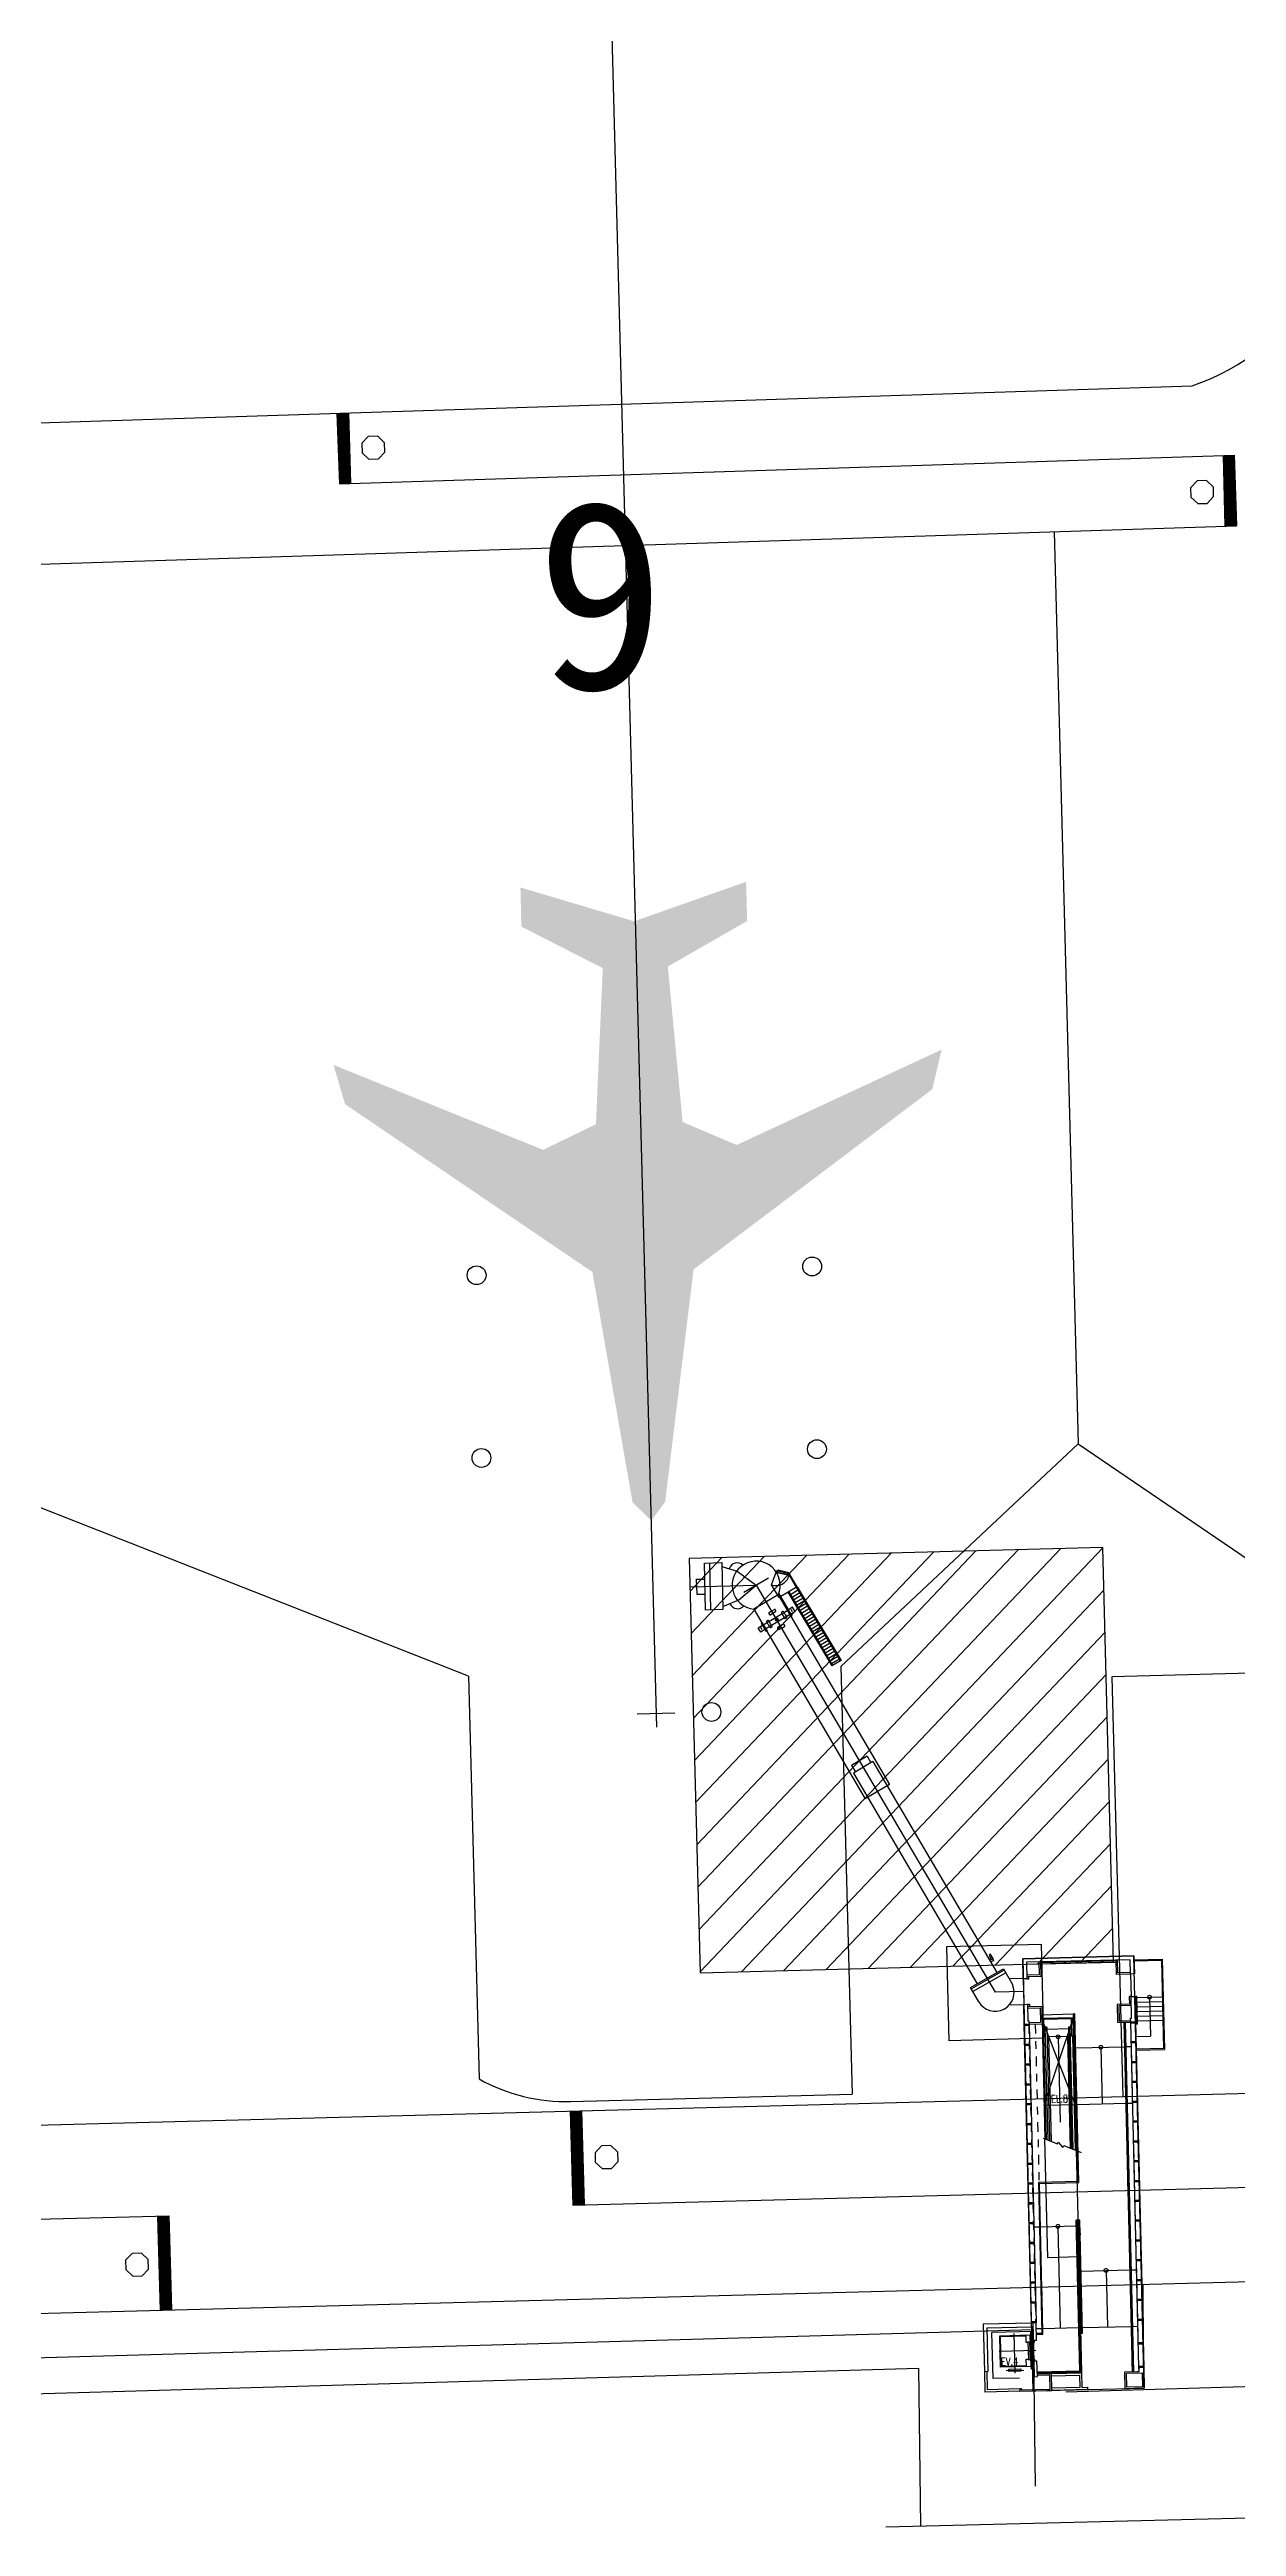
# Model space of a CAD drawing. Header units: millimetres. Extents: x 1358 to 1865, y 706 to 1003.
# Drawn here: x 1631.36 to 1646.73, y 808.61 to 840.71 of the extents above; entities that cross this region are included whole.
import ezdxf
from ezdxf.enums import TextEntityAlignment as Align

# ---------------------------------------------------------------- set-up
doc = ezdxf.new("R2010")
doc.units = ezdxf.units.MM
for name, pattern in [('CENTER', [50.8, 31.75, -6.35, 6.35, -6.35]), ('DASHDOT2', [0.5, 0.25, -0.125, 0, -0.125]), ('HIDDEN', [9.525, 6.35, -3.175]), ('HIDDEN2', [4.7625, 3.175, -1.5875])]:
    doc.linetypes.add(name, pattern=pattern)
doc.layers.add('建築', color=7, linetype='Continuous')
doc.styles.add('E1', font='romans.shx', dxfattribs={"width": 0.8})
doc.styles.add('細明體', font='')
doc.styles.get('細明體').set_extended_font_data('細明體')

msp = doc.modelspace()

# ---------------------------------------------------------------- hatches: boundary and pattern name
at = {"layer": '建築', "ltscale": 1000}
msp.add_hatch(color=256, dxfattribs=at).paths.add_polyline_path([(1639.15, 821.651), (1638.907, 821.885), (1638.387, 824.872), (1635.184, 827.047), (1635.034, 827.556), (1637.749, 826.455), (1638.433, 826.787), (1638.521, 828.81), (1637.467, 829.348), (1637.455, 829.855), (1638.928, 829.417), (1640.377, 829.929), (1640.391, 829.421), (1639.364, 828.831), (1639.555, 826.816), (1640.255, 826.518), (1642.91, 827.754), (1642.787, 827.239), (1639.697, 824.905), (1639.329, 821.895)])

# ---------------------------------------------------------------- linework, layer by layer
for p, q in [((1638.587, 842.878, -0.309), (1639.216, 818.972, -0.309)), ((1599.678, 834.863, -0.309), (1646.152, 836.358, -0.309)), ((1635.079, 836.001, -0.309), (1635.113, 835.085, -0.309)), ((1635.096, 836.002, -0.309), (1635.12, 835.085, -0.309)), ((1635.108, 836.002, -0.309), (1635.132, 835.086, -0.309)), ((1635.12, 836.002, -0.309), (1635.145, 835.086, -0.309)), ((1635.132, 836.002, -0.309), (1635.157, 835.087, -0.309)), ((1635.145, 836.003, -0.309), (1635.169, 835.087, -0.309)), ((1635.157, 836.003, -0.309), (1635.181, 835.088, -0.309)), ((1635.169, 836.003, -0.309), (1635.193, 835.088, -0.309)), ((1635.181, 836.004, -0.309), (1635.206, 835.088, -0.309)), ((1635.193, 836.004, -0.309), (1635.218, 835.089, -0.309)), ((1635.206, 836.005, -0.309), (1635.23, 835.089, -0.309)), ((1635.218, 836.005, -0.309), (1635.242, 835.09, -0.309)), ((1635.23, 836.006, -0.309), (1635.254, 835.09, -0.309)), ((1635.23, 836.006, -0.309), (1635.254, 835.09, -0.309)), ((1635.485, 835.7, -0.309), (1635.401, 835.612, -0.309)), ((1635.485, 835.7, -0.309), (1635.401, 835.612, -0.309)), ((1635.401, 835.612, -0.309), (1635.404, 835.49, -0.309)), ((1635.401, 835.612, -0.309), (1635.404, 835.49, -0.309)), ((1635.607, 835.703, -0.309), (1635.485, 835.7, -0.309)), ((1635.607, 835.703, -0.309), (1635.485, 835.7, -0.309)), ((1635.695, 835.619, -0.309), (1635.607, 835.703, -0.309)), ((1635.695, 835.619, -0.309), (1635.607, 835.703, -0.309)), ((1635.699, 835.497, -0.309), (1635.695, 835.619, -0.309)), ((1635.699, 835.497, -0.309), (1635.695, 835.619, -0.309)), ((1635.113, 835.086, -0.309), (1646.697, 835.459, -0.309)), ((1635.404, 835.49, -0.309), (1635.492, 835.406, -0.309)), ((1635.404, 835.49, -0.309), (1635.492, 835.406, -0.309)), ((1635.492, 835.406, -0.309), (1635.615, 835.409, -0.309)), ((1635.492, 835.406, -0.309), (1635.615, 835.409, -0.309)), ((1635.615, 835.409, -0.309), (1635.699, 835.497, -0.309)), ((1635.615, 835.409, -0.309), (1635.699, 835.497, -0.309)), ((1646.553, 835.454, -0.309), (1646.578, 834.539, -0.309)), ((1646.566, 835.455, -0.309), (1646.59, 834.539, -0.309)), ((1646.578, 835.455, -0.309), (1646.602, 834.54, -0.309)), ((1646.59, 835.456, -0.309), (1646.614, 834.54, -0.309)), ((1646.602, 835.456, -0.309), (1646.627, 834.541, -0.309)), ((1646.614, 835.456, -0.309), (1646.639, 834.541, -0.309)), ((1646.627, 835.457, -0.309), (1646.651, 834.541, -0.309)), ((1646.639, 835.457, -0.309), (1646.663, 834.542, -0.309)), ((1646.651, 835.458, -0.309), (1646.675, 834.542, -0.309)), ((1646.663, 835.458, -0.309), (1646.688, 834.543, -0.309)), ((1646.675, 835.458, -0.309), (1646.7, 834.543, -0.309)), ((1646.688, 835.459, -0.309), (1646.712, 834.543, -0.309)), ((1646.697, 835.459, -0.309), (1646.727, 834.544, -0.309)), ((1646.218, 835.124, -0.309), (1646.134, 835.036, -0.309)), ((1646.218, 835.124, -0.309), (1646.134, 835.036, -0.309)), ((1646.134, 835.036, -0.309), (1646.137, 834.914, -0.309)), ((1646.134, 835.036, -0.309), (1646.137, 834.914, -0.309)), ((1646.34, 835.128, -0.309), (1646.218, 835.124, -0.309)), ((1646.34, 835.128, -0.309), (1646.218, 835.124, -0.309)), ((1646.429, 835.044, -0.309), (1646.34, 835.128, -0.309)), ((1646.429, 835.044, -0.309), (1646.34, 835.128, -0.309)), ((1646.432, 834.922, -0.309), (1646.429, 835.044, -0.309)), ((1646.432, 834.922, -0.309), (1646.429, 835.044, -0.309)), ((1646.137, 834.914, -0.309), (1646.226, 834.83, -0.309)), ((1646.137, 834.914, -0.309), (1646.226, 834.83, -0.309)), ((1646.226, 834.83, -0.309), (1646.348, 834.833, -0.309)), ((1646.226, 834.83, -0.309), (1646.348, 834.833, -0.309)), ((1646.348, 834.833, -0.309), (1646.432, 834.922, -0.309)), ((1646.348, 834.833, -0.309), (1646.432, 834.922, -0.309)), ((1634.772, 834.159, -0.309), (1646.727, 834.544, -0.309)), ((1644.365, 834.468, -0.309), (1644.676, 822.643, -0.309)), ((1601.887, 833.102, -0.309), (1634.772, 834.159, -0.309)), ((1641.605, 819.761, -0.309), (1644.676, 822.643, -0.309)), ((1644.676, 822.643, -0.309), (1648.961, 819.725, -0.309)), ((1636.781, 819.634, -0.309), (1630.277, 822.194, -0.309)), ((1644.995, 821.3, -0.309), (1639.641, 821.159, -0.309)), ((1639.641, 821.159, -0.309), (1639.782, 815.79, -0.309)), ((1645.137, 815.93, -0.309), (1644.995, 821.3, -0.309)), ((1636.781, 819.634, -0.309), (1636.919, 814.414, -0.309)), ((1641.605, 819.761, -0.309), (1641.751, 814.217, -0.309)), ((1648.888, 819.723, -0.309), (1645.113, 819.624, -0.309)), ((1645.113, 819.624, -0.309), (1645.256, 814.187, -0.309)), ((1638.967, 819.145, 2.141), (1639.455, 819.158, 2.141)), ((1630.525, 813.8, -0.309), (1719.397, 816.137, -0.309)), ((1639.782, 815.79, -0.309), (1645.137, 815.93, -0.309)), ((1638.132, 812.779, -0.309), (1719.429, 814.917, -0.309)), ((1638.109, 814.122, -0.309), (1641.751, 814.217, -0.309)), ((1638.1, 813.999, -0.309), (1638.132, 812.779, -0.309)), ((1638.1, 813.999, -0.309), (1638.133, 812.779, -0.309)), ((1638.112, 813.999, -0.309), (1638.145, 812.779, -0.309)), ((1638.125, 814, -0.309), (1638.157, 812.779, -0.309)), ((1638.137, 814, -0.309), (1638.169, 812.78, -0.309)), ((1638.149, 814, -0.309), (1638.181, 812.78, -0.309)), ((1638.161, 814.001, -0.309), (1638.194, 812.78, -0.309)), ((1638.173, 814.001, -0.309), (1638.206, 812.781, -0.309)), ((1638.186, 814.001, -0.309), (1638.218, 812.781, -0.309)), ((1638.198, 814.002, -0.309), (1638.23, 812.781, -0.309)), ((1638.21, 814.002, -0.309), (1638.242, 812.782, -0.309)), ((1638.222, 814.002, -0.309), (1638.255, 812.782, -0.309)), ((1638.234, 814.003, -0.309), (1638.267, 812.782, -0.309)), ((1638.247, 814.003, -0.309), (1638.279, 812.783, -0.309)), ((1638.247, 814.003, -0.309), (1638.279, 812.783, -0.309)), ((1612.819, 810.892, -0.309), (1719.079, 813.687, -0.309)), ((1638.505, 813.547, -0.309), (1638.421, 813.458, -0.309)), ((1638.505, 813.547, -0.309), (1638.421, 813.458, -0.309)), ((1638.421, 813.458, -0.309), (1638.424, 813.336, -0.309)), ((1638.421, 813.458, -0.309), (1638.424, 813.336, -0.309)), ((1638.627, 813.55, -0.309), (1638.505, 813.547, -0.309)), ((1638.627, 813.55, -0.309), (1638.505, 813.547, -0.309)), ((1638.716, 813.466, -0.309), (1638.627, 813.55, -0.309)), ((1638.716, 813.466, -0.309), (1638.627, 813.55, -0.309)), ((1638.719, 813.344, -0.309), (1638.716, 813.466, -0.309)), ((1638.719, 813.344, -0.309), (1638.716, 813.466, -0.309)), ((1638.424, 813.336, -0.309), (1638.513, 813.252, -0.309)), ((1638.424, 813.336, -0.309), (1638.513, 813.252, -0.309)), ((1638.513, 813.252, -0.309), (1638.635, 813.255, -0.309)), ((1638.513, 813.252, -0.309), (1638.635, 813.255, -0.309)), ((1638.635, 813.255, -0.309), (1638.719, 813.344, -0.309)), ((1638.635, 813.255, -0.309), (1638.719, 813.344, -0.309)), ((1613.924, 812.142, -0.309), (1632.904, 812.641, -0.309)), ((1632.757, 812.637, -0.309), (1632.789, 811.417, -0.309)), ((1632.769, 812.637, -0.309), (1632.802, 811.417, -0.309)), ((1632.781, 812.638, -0.309), (1632.814, 811.417, -0.309)), ((1632.794, 812.638, -0.309), (1632.826, 811.418, -0.309)), ((1632.806, 812.638, -0.309), (1632.838, 811.418, -0.309)), ((1632.818, 812.639, -0.309), (1632.851, 811.419, -0.309)), ((1632.83, 812.639, -0.309), (1632.863, 811.419, -0.309)), ((1632.842, 812.639, -0.309), (1632.875, 811.419, -0.309)), ((1632.855, 812.64, -0.309), (1632.887, 811.42, -0.309)), ((1632.867, 812.64, -0.309), (1632.899, 811.42, -0.309)), ((1632.879, 812.64, -0.309), (1632.912, 811.42, -0.309)), ((1632.891, 812.641, -0.309), (1632.924, 811.421, -0.309)), ((1632.903, 812.641, -0.309), (1632.936, 811.421, -0.309)), ((1632.903, 812.641, -0.309), (1632.936, 811.421, -0.309)), ((1632.904, 812.641, -0.309), (1632.936, 811.421, -0.309)), ((1632.904, 812.641, -0.309), (1632.936, 811.421, -0.309)), ((1632.426, 812.154, -0.309), (1632.342, 812.065, -0.309)), ((1632.426, 812.154, -0.309), (1632.342, 812.065, -0.309)), ((1632.548, 812.157, -0.309), (1632.426, 812.154, -0.309)), ((1632.548, 812.157, -0.309), (1632.426, 812.154, -0.309)), ((1632.636, 812.073, -0.309), (1632.548, 812.157, -0.309)), ((1632.636, 812.073, -0.309), (1632.548, 812.157, -0.309)), ((1632.342, 812.065, -0.309), (1632.345, 811.943, -0.309)), ((1632.342, 812.065, -0.309), (1632.345, 811.943, -0.309)), ((1632.345, 811.943, -0.309), (1632.434, 811.859, -0.309)), ((1632.345, 811.943, -0.309), (1632.434, 811.859, -0.309)), ((1632.434, 811.859, -0.309), (1632.556, 811.862, -0.309)), ((1632.434, 811.859, -0.309), (1632.556, 811.862, -0.309)), ((1632.556, 811.862, -0.309), (1632.64, 811.951, -0.309)), ((1632.556, 811.862, -0.309), (1632.64, 811.951, -0.309)), ((1632.64, 811.951, -0.309), (1632.636, 812.073, -0.309)), ((1632.64, 811.951, -0.309), (1632.636, 812.073, -0.309)), ((1645.515, 811.752, 1.75), (1645.521, 810.895, 1.75)), ((1630.643, 810.788, 2.22), (1644.094, 811.169, 2.22)), ((1644.094, 811.169, 2.22), (1644.121, 809.137, 2.22)), ((1629.161, 810.275, 2.253), (1638.749, 810.553, 2.253)), ((1638.749, 810.553, 2.253), (1642.608, 810.665, 2.253)), ((1642.608, 810.665, 2.253), (1642.636, 808.62, 2.253)), ((1649.973, 810.522, 1.662), (1644.519, 810.355, 1.662)), ((1642.187, 808.609, 3.228), (1676.868, 809.484, 3.228))]:
    msp.add_line(p, q, dxfattribs=at)
at = {"layer": '建築', "linetype": 'Continuous', "ltscale": 1000}
for p, q in [((1639.652, 820.735, -0.309), (1640.065, 821.17, -0.309)), ((1639.667, 820.187, -0.309), (1640.613, 821.185, -0.309)), ((1639.681, 819.639, -0.309), (1641.161, 821.199, -0.309)), ((1639.695, 819.091, -0.309), (1641.709, 821.213, -0.309)), ((1639.71, 818.543, -0.309), (1642.257, 821.228, -0.309)), ((1639.724, 817.995, -0.309), (1642.805, 821.242, -0.309)), ((1639.739, 817.447, -0.309), (1643.353, 821.257, -0.309)), ((1639.753, 816.899, -0.309), (1643.901, 821.271, -0.309)), ((1639.768, 816.351, -0.309), (1644.449, 821.286, -0.309)), ((1639.782, 815.803, -0.309), (1644.995, 821.298, -0.309)), ((1640.317, 815.804, -0.309), (1645.01, 820.75, -0.309)), ((1640.865, 815.818, -0.309), (1645.024, 820.202, -0.309)), ((1641.413, 815.832, -0.309), (1645.039, 819.655, -0.309)), ((1641.96, 815.847, -0.309), (1645.053, 819.107, -0.309)), ((1642.508, 815.861, -0.309), (1645.068, 818.559, -0.309)), ((1643.056, 815.876, -0.309), (1645.082, 818.011, -0.309)), ((1643.604, 815.89, -0.309), (1645.096, 817.463, -0.309)), ((1644.152, 815.904, -0.309), (1645.111, 816.915, -0.309)), ((1644.7, 815.919, -0.309), (1645.125, 816.367, -0.309))]:
    msp.add_line(p, q, dxfattribs=at)
at = {"layer": '建築'}
for p, q in [((1639.654, 820.79, 2.141), (1640.508, 820.813, 2.141)), ((1639.73, 820.89, 2.141), (1639.848, 820.893, 2.141)), ((1639.73, 820.89, 2.141), (1639.739, 820.695, 2.141)), ((1640.064, 821.055, 2.141), (1640.262, 820.994, 2.141)), ((1640.262, 820.994, 2.141), (1640.508, 820.813, 2.141)), ((1640.282, 820.623, 2.141), (1640.508, 820.813, 2.141)), ((1640.666, 820.905, 2.141), (1640.35, 820.72, 2.141)), ((1640.508, 820.813, 2.141), (1643.603, 815.537, 4.478)), ((1640.706, 820.819, 2.141), (1640.766, 820.983, 2.141)), ((1640.804, 820.654, 2.141), (1640.706, 820.819, 2.141)), ((1640.792, 821.008, 2.141), (1640.763, 820.99, 2.141)), ((1640.936, 820.944, 2.141), (1640.766, 820.983, 2.141)), ((1640.794, 820.999, 2.141), (1640.767, 820.984, 2.141)), ((1640.934, 820.937, 2.141), (1640.775, 820.973, 2.141)), ((1640.932, 820.973, 2.141), (1640.792, 821.008, 2.141)), ((1640.794, 820.999, 2.141), (1640.927, 820.966, 2.141)), ((1641.032, 820.789, 2.141), (1640.927, 820.966, 2.141)), ((1641.039, 820.793, 2.141), (1640.932, 820.973, 2.141)), ((1640.934, 820.937, 2.141), (1640.936, 820.944, 2.141)), ((1639.739, 820.695, 2.141), (1639.847, 820.697, 2.141)), ((1640.793, 820.689, 2.141), (1640.477, 820.504, 2.141)), ((1640.477, 820.504, 2.236), (1641.92, 818.044, 3.326)), ((1640.708, 820.478, 2.141), (1640.674, 820.457, 2.141)), ((1640.708, 820.478, 2.141), (1640.743, 820.499, 2.141)), ((1640.762, 820.482, 2.141), (1640.754, 820.496, 2.141)), ((1640.793, 820.689, 2.236), (1642.236, 818.229, 3.326)), ((1641.039, 820.793, 2.141), (1640.804, 820.654, 2.141)), ((1640.9, 820.518, 2.141), (1640.908, 820.523, 2.141)), ((1640.9, 820.518, 2.141), (1640.966, 820.408, 2.141)), ((1640.974, 820.413, 2.141), (1640.908, 820.523, 2.141)), ((1641.055, 820.751, 2.141), (1640.951, 820.689, 2.141)), ((1641.075, 820.716, 2.141), (1640.972, 820.655, 2.141)), ((1641.096, 820.682, 2.141), (1640.992, 820.62, 2.141)), ((1641.116, 820.647, 2.141), (1641.013, 820.586, 2.141)), ((1641.137, 820.613, 2.141), (1641.033, 820.551, 2.141)), ((1641.157, 820.578, 2.141), (1641.054, 820.517, 2.141)), ((1641.178, 820.544, 2.141), (1641.074, 820.482, 2.141)), ((1641.198, 820.509, 2.141), (1641.095, 820.448, 2.141)), ((1640.583, 820.328, 2.141), (1640.572, 820.322, 2.141)), ((1640.572, 820.322, 2.141), (1640.638, 820.212, 2.141)), ((1640.583, 820.328, 2.141), (1640.649, 820.218, 2.141)), ((1640.649, 820.218, 2.141), (1640.638, 820.212, 2.141)), ((1640.664, 820.302, 2.141), (1640.644, 820.337, 2.141)), ((1640.66, 820.356, 2.141), (1640.646, 820.348, 2.141)), ((1640.664, 820.302, 2.141), (1640.685, 820.268, 2.141)), ((1640.671, 820.446, 2.141), (1640.679, 820.433, 2.141)), ((1640.712, 820.284, 2.141), (1640.671, 820.353, 2.141)), ((1640.69, 820.43, 2.141), (1640.759, 820.471, 2.141)), ((1640.696, 820.265, 2.141), (1640.709, 820.273, 2.141)), ((1640.786, 820.254, 2.141), (1640.795, 820.24, 2.141)), ((1640.858, 820.306, 2.141), (1640.789, 820.265, 2.141)), ((1640.84, 820.258, 2.141), (1640.806, 820.237, 2.141)), ((1640.836, 820.452, 2.141), (1640.877, 820.383, 2.141)), ((1640.853, 820.471, 2.141), (1640.839, 820.463, 2.141)), ((1640.84, 820.258, 2.141), (1640.875, 820.278, 2.141)), ((1640.884, 820.434, 2.141), (1640.864, 820.468, 2.141)), ((1640.877, 820.289, 2.141), (1640.869, 820.303, 2.141)), ((1640.884, 820.434, 2.141), (1640.905, 820.399, 2.141)), ((1640.888, 820.38, 2.141), (1640.902, 820.388, 2.141)), ((1640.966, 820.408, 2.141), (1640.974, 820.413, 2.141)), ((1641.219, 820.475, 2.141), (1641.115, 820.413, 2.141)), ((1641.239, 820.44, 2.141), (1641.136, 820.379, 2.141)), ((1641.26, 820.406, 2.141), (1641.156, 820.344, 2.141)), ((1641.28, 820.371, 2.141), (1641.177, 820.31, 2.141)), ((1641.301, 820.337, 2.141), (1641.197, 820.276, 2.141)), ((1641.321, 820.303, 2.141), (1641.218, 820.241, 2.141)), ((1641.342, 820.268, 2.141), (1641.238, 820.207, 2.141)), ((1641.362, 820.234, 2.141), (1641.259, 820.172, 2.141)), ((1641.383, 820.199, 2.141), (1641.279, 820.138, 2.141)), ((1641.403, 820.165, 2.141), (1641.3, 820.103, 2.141)), ((1641.944, 818.596, 3.326), (1641.742, 818.477, 3.326)), ((1641.944, 818.596, 3.149), (1641.994, 818.512, 3.186)), ((1641.742, 818.477, 3.149), (1641.792, 818.393, 3.186)), ((1642.019, 818.527, 3.326), (1641.766, 818.378, 3.326)), ((1641.766, 818.378, 3.186), (1643.368, 815.647, 4.396)), ((1642.019, 818.527, 3.186), (1643.623, 815.792, 4.397)), ((1642.236, 818.229, 3.326), (1641.92, 818.044, 3.326)), ((1643.545, 816.031, 4.336), (1643.53, 816.025, 4.336)), ((1643.535, 816.01, 4.336), (1643.53, 816.025, 4.336)), ((1643.535, 816.01, 4.336), (1643.551, 816.016, 4.336)), ((1643.541, 815.979, 4.336), (1643.535, 816.01, 4.336)), ((1643.567, 815.988, 4.336), (1643.541, 815.979, 4.336)), ((1643.551, 816.016, 4.336), (1643.545, 816.031, 4.336)), ((1643.567, 815.988, 4.336), (1643.551, 816.016, 4.336)), ((1643.567, 815.988, 4.336), (1643.582, 815.946, 4.336)), ((1643.959, 815.973, 4.478), (1645.399, 816.008, 4.478)), ((1645.399, 816.008, 4.478), (1645.405, 815.776, 4.478)), ((1643.284, 815.599, 4.478), (1643.71, 815.842, 4.478)), ((1643.719, 815.825, 4.478), (1643.294, 815.582, 4.478)), ((1643.739, 815.791, 4.478), (1643.314, 815.547, 4.478)), ((1643.533, 815.954, 4.336), (1643.574, 815.969, 4.336)), ((1643.541, 815.979, 4.336), (1643.548, 815.959, 4.336)), ((1643.582, 815.946, 4.336), (1643.541, 815.931, 4.336)), ((1643.71, 815.842, 4.478), (1643.825, 815.64, 4.478)), ((1643.965, 815.717, 4.478), (1643.784, 815.712, 4.478)), ((1643.965, 815.711, 4.478), (1643.959, 815.973, 4.478)), ((1644.014, 815.712, 4.478), (1643.965, 815.711, 4.478)), ((1643.965, 815.711, 4.478), (1643.973, 815.381, 4.478)), ((1643.965, 815.711, 4.478), (1643.973, 815.381, 4.478)), ((1645.352, 815.958, 4.478), (1644.009, 815.926, 4.478)), ((1644.009, 815.926, 4.478), (1644.014, 815.712, 4.478)), ((1644.013, 815.762, 4.478), (1644.177, 815.766, 4.478)), ((1644.014, 815.743, 4.478), (1644.197, 815.747, 4.478)), ((1644.014, 815.732, 4.478), (1644.019, 815.732, 4.478)), ((1644.014, 815.712, 4.478), (1644.039, 815.713, 4.478)), ((1644.019, 815.732, 4.478), (1644.018, 815.743, 4.478)), ((1644.039, 815.713, 4.478), (1644.038, 815.743, 4.478)), ((1644.177, 815.766, 4.478), (1644.173, 815.93, 4.478)), ((1644.192, 815.925, 4.478), (1645.169, 815.948, 4.478)), ((1644.197, 815.747, 4.478), (1644.192, 815.93, 4.478)), ((1644.193, 815.906, 4.478), (1645.169, 815.929, 4.478)), ((1645.173, 815.77, 4.478), (1645.169, 815.953, 4.478)), ((1645.356, 815.774, 4.478), (1645.173, 815.77, 4.478)), ((1645.192, 815.79, 4.478), (1645.188, 815.954, 4.478)), ((1645.356, 815.794, 4.478), (1645.192, 815.79, 4.478)), ((1645.356, 815.774, 4.478), (1645.352, 815.958, 4.478)), ((1645.405, 815.776, 4.478), (1645.356, 815.774, 4.478)), ((1645.356, 815.774, 4.478), (1645.363, 815.482, 4.478)), ((1645.401, 815.959, 4.478), (1645.767, 815.967, 4.478)), ((1645.401, 815.946, 4.478), (1645.755, 815.955, 4.478)), ((1645.755, 815.955, 4.478), (1645.782, 814.808, 4.478)), ((1645.767, 815.967, 4.478), (1645.794, 814.796, 4.478)), ((1643.39, 815.414, 4.478), (1643.284, 815.599, 4.478)), ((1643.969, 815.546, 4.478), (1643.603, 815.537, 4.478)), ((1643.974, 815.375, 4.478), (1643.783, 815.37, 4.478)), ((1643.973, 815.381, 4.478), (1644.022, 815.383, 4.478)), ((1643.98, 815.119, 4.478), (1643.973, 815.381, 4.478)), ((1644.022, 815.383, 4.478), (1644.027, 815.169, 4.478)), ((1644.022, 815.383, 4.478), (1644.047, 815.383, 4.478)), ((1644.023, 815.363, 4.478), (1644.027, 815.363, 4.478)), ((1644.023, 815.352, 4.478), (1644.206, 815.356, 4.478)), ((1644.027, 815.363, 4.478), (1644.028, 815.352, 4.478)), ((1644.047, 815.383, 4.478), (1644.047, 815.353, 4.478)), ((1644.206, 815.356, 4.478), (1644.211, 815.125, 4.478)), ((1645.365, 815.384, 4.478), (1645.182, 815.38, 4.478)), ((1645.182, 815.38, 4.478), (1645.188, 815.148, 4.478)), ((1645.366, 815.364, 4.478), (1645.202, 815.361, 4.478)), ((1645.202, 815.361, 4.478), (1645.207, 815.168, 4.478)), ((1645.363, 815.482, 4.478), (1645.339, 815.481, 4.478)), ((1645.339, 815.481, 4.478), (1645.341, 815.383, 4.478)), ((1645.363, 815.462, 4.478), (1645.359, 815.462, 4.478)), ((1645.359, 815.462, 4.478), (1645.36, 815.384, 4.478)), ((1645.363, 815.482, 4.478), (1645.412, 815.483, 4.478)), ((1645.37, 815.201, 4.478), (1645.363, 815.482, 4.478)), ((1645.412, 815.483, 4.478), (1645.42, 815.153, 4.478)), ((1645.415, 815.348, 4.478), (1645.427, 815.349, 4.478)), ((1645.436, 815.483, 4.478), (1645.424, 815.483, 4.478)), ((1645.424, 815.483, 4.478), (1645.432, 815.141, 4.478)), ((1645.445, 815.129, 4.478), (1645.436, 815.483, 4.478)), ((1645.437, 815.471, 4.478), (1645.766, 815.479, 4.478)), ((1645.438, 815.41, 4.478), (1645.767, 815.418, 4.478)), ((1645.439, 815.349, 4.478), (1645.769, 815.357, 4.478)), ((1645.601, 815.475, 4.478), (1645.613, 814.969, 4.478)), ((1644.041, 815.12, 4.478), (1643.98, 815.119, 4.478)), ((1643.98, 815.119, 4.478), (1644.041, 815.12, 4.478)), ((1644.041, 815.12, 4.478), (1643.98, 815.119, 4.478)), ((1644.071, 811.25, 4.478), (1643.98, 815.119, 4.478)), ((1644.041, 815.106, 4.478), (1643.98, 815.104, 4.478)), ((1644.023, 815.333, 4.478), (1644.187, 815.336, 4.478)), ((1644.027, 815.169, 4.478), (1644.039, 815.169, 4.478)), ((1644.039, 815.169, 4.478), (1644.041, 815.12, 4.478)), ((1644.191, 815.144, 4.478), (1644.04, 815.14, 4.478)), ((1644.211, 815.125, 4.478), (1644.041, 815.12, 4.478)), ((1644.041, 815.12, 4.478), (1644.132, 811.252, 4.478)), ((1644.187, 815.336, 4.478), (1644.191, 815.144, 4.478)), ((1644.231, 815.186, 4.478), (1644.21, 815.186, 4.478)), ((1644.592, 815.195, 4.478), (1644.231, 815.186, 4.478)), ((1644.236, 814.959, 4.478), (1644.231, 815.186, 4.478)), ((1644.253, 815.055, 4.478), (1644.234, 815.055, 4.478)), ((1644.253, 815.055, 4.478), (1644.234, 815.055, 4.478)), ((1644.287, 813.623, 4.478), (1644.252, 815.084, 4.478)), ((1644.273, 815.084, 4.478), (1644.252, 815.084, 4.478)), ((1644.273, 815.084, 4.478), (1644.252, 815.084, 4.478)), ((1644.273, 815.084, 4.478), (1644.308, 813.615, 4.478)), ((1644.555, 815.062, 4.478), (1644.274, 815.056, 4.478)), ((1644.554, 815.091, 4.478), (1644.575, 815.092, 4.478)), ((1644.554, 815.091, 4.478), (1644.592, 813.512, 4.478)), ((1644.613, 813.503, 4.478), (1644.575, 815.092, 4.478)), ((1644.595, 815.063, 4.478), (1644.576, 815.063, 4.478)), ((1644.597, 814.968, 4.478), (1644.592, 815.195, 4.478)), ((1644.592, 815.195, 4.478), (1644.613, 815.195, 4.478)), ((1644.636, 815.257, 4.478), (1644.623, 815.256, 4.478)), ((1644.623, 815.256, 4.478), (1644.675, 813.084, 4.478)), ((1644.688, 813.072, 4.478), (1644.636, 815.257, 4.478)), ((1645.188, 815.148, 4.478), (1645.359, 815.152, 4.478)), ((1645.207, 815.168, 4.478), (1645.358, 815.171, 4.478)), ((1645.381, 810.622, 4.478), (1645.273, 815.15, 4.478)), ((1645.273, 815.15, 4.478), (1645.285, 815.15, 4.478)), ((1645.285, 815.15, 4.478), (1645.393, 810.622, 4.478)), ((1645.359, 815.152, 4.478), (1645.357, 815.201, 4.478)), ((1645.357, 815.201, 4.478), (1645.37, 815.201, 4.478)), ((1645.42, 815.153, 4.478), (1645.359, 815.152, 4.478)), ((1645.359, 815.152, 4.478), (1645.42, 815.153, 4.478)), ((1645.42, 815.153, 4.478), (1645.359, 815.152, 4.478)), ((1645.465, 810.673, 4.478), (1645.359, 815.152, 4.478)), ((1645.42, 815.139, 4.478), (1645.359, 815.137, 4.478)), ((1645.416, 815.287, 4.478), (1645.429, 815.288, 4.478)), ((1645.418, 815.226, 4.478), (1645.43, 815.227, 4.478)), ((1645.419, 815.165, 4.478), (1645.432, 815.166, 4.478)), ((1645.42, 815.153, 4.478), (1645.526, 810.674, 4.478)), ((1645.432, 815.141, 4.478), (1645.42, 815.141, 4.478)), ((1645.42, 815.129, 4.478), (1645.445, 815.129, 4.478)), ((1645.441, 815.288, 4.478), (1645.77, 815.296, 4.478)), ((1645.442, 815.227, 4.478), (1645.772, 815.235, 4.478)), ((1645.444, 815.166, 4.478), (1645.773, 815.174, 4.478)), ((1644.047, 814.864, 4.478), (1643.986, 814.862, 4.478)), ((1644.047, 814.849, 4.478), (1643.986, 814.847, 4.478)), ((1644.255, 814.959, 4.478), (1644.215, 814.959, 4.478)), ((1644.215, 814.959, 4.478), (1644.247, 813.638, 4.478)), ((1644.23, 814.959, 4.478), (1644.261, 813.633, 4.478)), ((1644.557, 814.964, 4.478), (1644.276, 814.958, 4.478)), ((1644.276, 814.958, 4.478), (1644.295, 814.95, 4.478)), ((1644.295, 814.95, 4.478), (1644.326, 813.608, 4.478)), ((1644.417, 814.96, 4.478), (1644.443, 813.853, 4.478)), ((1644.557, 814.964, 4.478), (1644.539, 814.956, 4.478)), ((1644.539, 814.956, 4.478), (1644.574, 813.519, 4.478)), ((1644.618, 814.968, 4.478), (1644.578, 814.967, 4.478)), ((1644.603, 814.968, 4.478), (1644.638, 813.493, 4.478)), ((1644.603, 814.968, 4.478), (1644.638, 813.493, 4.478)), ((1644.653, 813.487, 4.478), (1644.618, 814.968, 4.478)), ((1644.622, 814.817, 4.478), (1644.634, 814.817, 4.478)), ((1644.646, 814.817, 4.478), (1645.281, 814.832, 4.478)), ((1644.97, 814.825, 4.478), (1644.987, 814.093, 4.478)), ((1645.293, 814.833, 4.478), (1645.366, 814.834, 4.478)), ((1645.426, 814.896, 4.478), (1645.365, 814.895, 4.478)), ((1645.426, 814.882, 4.478), (1645.365, 814.88, 4.478)), ((1645.424, 814.964, 4.478), (1645.613, 814.969, 4.478)), ((1645.424, 814.964, 4.478), (1645.613, 814.969, 4.478)), ((1645.782, 814.808, 4.478), (1645.428, 814.799, 4.478)), ((1645.428, 814.787, 4.478), (1645.794, 814.796, 4.478)), ((1644.053, 814.607, 4.478), (1643.992, 814.605, 4.478)), ((1644.053, 814.592, 4.478), (1643.992, 814.59, 4.478)), ((1645.432, 814.639, 4.478), (1645.371, 814.638, 4.478)), ((1645.432, 814.625, 4.478), (1645.371, 814.623, 4.478)), ((1645.438, 814.382, 4.478), (1645.377, 814.381, 4.478)), ((1644.059, 814.35, 4.478), (1643.998, 814.348, 4.478)), ((1644.059, 814.335, 4.478), (1643.998, 814.334, 4.478)), ((1644.065, 814.093, 4.478), (1644.004, 814.091, 4.478)), ((1644.065, 814.078, 4.478), (1644.004, 814.077, 4.478)), ((1644.639, 814.085, 4.478), (1644.651, 814.085, 4.478)), ((1644.663, 814.085, 4.478), (1645.298, 814.1, 4.478)), ((1645.31, 814.1, 4.478), (1645.384, 814.102, 4.478)), ((1645.438, 814.368, 4.478), (1645.377, 814.366, 4.478)), ((1645.444, 814.125, 4.478), (1645.383, 814.124, 4.478)), ((1645.444, 814.111, 4.478), (1645.383, 814.109, 4.478)), ((1644.071, 813.836, 4.478), (1644.01, 813.834, 4.478)), ((1644.071, 813.821, 4.478), (1644.01, 813.82, 4.478)), ((1645.45, 813.869, 4.478), (1645.389, 813.867, 4.478)), ((1645.45, 813.854, 4.478), (1645.389, 813.852, 4.478)), ((1644.077, 813.579, 4.478), (1644.016, 813.577, 4.478)), ((1644.078, 813.564, 4.478), (1644.016, 813.563, 4.478)), ((1644.222, 813.648, 4.478), (1644.411, 813.575, 4.478)), ((1644.411, 813.575, 4.478), (1644.42, 813.596, 4.478)), ((1644.42, 813.596, 4.478), (1644.48, 813.525, 4.478)), ((1644.48, 813.525, 4.478), (1644.491, 813.551, 4.478)), ((1644.491, 813.551, 4.478), (1644.715, 813.463, 4.478)), ((1645.456, 813.612, 4.478), (1645.395, 813.61, 4.478)), ((1645.457, 813.597, 4.478), (1645.396, 813.595, 4.478)), ((1644.083, 813.322, 4.478), (1644.022, 813.32, 4.478)), ((1644.084, 813.307, 4.478), (1644.023, 813.306, 4.478)), ((1645.462, 813.355, 4.478), (1645.401, 813.353, 4.478)), ((1645.463, 813.34, 4.478), (1645.402, 813.339, 4.478)), ((1645.468, 813.098, 4.478), (1645.407, 813.096, 4.478)), ((1644.089, 813.065, 4.478), (1644.028, 813.063, 4.478)), ((1644.09, 813.05, 4.478), (1644.029, 813.049, 4.478)), ((1644.095, 812.808, 4.478), (1644.034, 812.807, 4.478)), ((1644.096, 812.793, 4.478), (1644.035, 812.792, 4.478)), ((1644.675, 813.084, 4.478), (1644.162, 813.072, 4.478)), ((1644.162, 813.072, 4.478), (1644.209, 811.119, 4.478)), ((1644.175, 813.06, 4.478), (1644.688, 813.072, 4.478)), ((1644.221, 811.107, 4.478), (1644.175, 813.06, 4.478)), ((1645.469, 813.083, 4.478), (1645.408, 813.082, 4.478)), ((1645.475, 812.841, 4.478), (1645.414, 812.839, 4.478)), ((1645.475, 812.826, 4.478), (1645.414, 812.825, 4.478)), ((1644.102, 812.551, 4.478), (1644.041, 812.55, 4.478)), ((1644.102, 812.536, 4.478), (1644.041, 812.535, 4.478)), ((1644.103, 812.497, 4.478), (1644.176, 812.498, 4.478)), ((1644.188, 812.499, 4.478), (1644.652, 812.51, 4.478)), ((1644.414, 812.504, 4.478), (1644.445, 811.186, 4.478)), ((1644.699, 812.584, 4.478), (1644.65, 812.583, 4.478)), ((1644.697, 810.63, 4.478), (1644.65, 812.583, 4.478)), ((1644.709, 810.618, 4.478), (1644.663, 812.571, 4.478)), ((1644.663, 812.571, 4.478), (1644.687, 812.571, 4.478)), ((1644.664, 812.51, 4.478), (1644.676, 812.51, 4.478)), ((1644.676, 812.51, 4.478), (1644.722, 810.606, 4.478)), ((1644.687, 812.571, 4.478), (1644.722, 811.119, 4.478)), ((1644.734, 811.119, 4.478), (1644.699, 812.584, 4.478)), ((1645.481, 812.584, 4.478), (1645.42, 812.582, 4.478)), ((1645.481, 812.569, 4.478), (1645.42, 812.568, 4.478)), ((1644.108, 812.294, 4.478), (1644.047, 812.293, 4.478)), ((1644.108, 812.279, 4.478), (1644.047, 812.278, 4.478)), ((1645.487, 812.327, 4.478), (1645.426, 812.325, 4.478)), ((1645.487, 812.312, 4.478), (1645.426, 812.311, 4.478)), ((1644.114, 812.037, 4.478), (1644.053, 812.036, 4.478)), ((1644.114, 812.023, 4.478), (1644.053, 812.021, 4.478)), ((1644.69, 811.924, 4.478), (1644.703, 811.925, 4.478)), ((1644.715, 811.925, 4.478), (1645.349, 811.94, 4.478)), ((1645.038, 811.933, 4.478), (1645.056, 811.2, 4.478)), ((1645.362, 811.94, 4.478), (1645.435, 811.942, 4.478)), ((1645.493, 812.07, 4.478), (1645.432, 812.068, 4.478)), ((1645.493, 812.055, 4.478), (1645.432, 812.054, 4.478)), ((1645.499, 811.813, 4.478), (1645.438, 811.812, 4.478)), ((1644.12, 811.78, 4.478), (1644.059, 811.779, 4.478)), ((1644.12, 811.766, 4.478), (1644.059, 811.764, 4.478)), ((1644.126, 811.523, 4.478), (1644.065, 811.522, 4.478)), ((1644.126, 811.509, 4.478), (1644.065, 811.507, 4.478)), ((1645.499, 811.798, 4.478), (1645.438, 811.797, 4.478)), ((1645.505, 811.556, 4.478), (1645.444, 811.555, 4.478)), ((1645.505, 811.541, 4.478), (1645.444, 811.54, 4.478)), ((1644.071, 811.25, 4.478), (1643.449, 811.235, 4.478)), ((1643.449, 811.235, 4.478), (1643.463, 810.625, 4.478)), ((1643.499, 811.188, 4.478), (1644.073, 811.201, 4.478)), ((1643.512, 810.626, 4.478), (1643.499, 811.188, 4.478)), ((1644.132, 811.266, 4.478), (1644.071, 811.265, 4.478)), ((1644.132, 811.252, 4.478), (1644.071, 811.25, 4.478)), ((1644.132, 811.252, 4.478), (1644.071, 811.25, 4.478)), ((1644.073, 811.201, 4.478), (1644.071, 811.25, 4.478)), ((1644.101, 811.027, 4.478), (1644.096, 811.251, 4.478)), ((1644.138, 811.028, 4.478), (1644.132, 811.252, 4.478)), ((1644.134, 811.178, 4.478), (1644.207, 811.18, 4.478)), ((1644.22, 811.18, 4.478), (1644.683, 811.192, 4.478)), ((1644.696, 811.192, 4.478), (1644.708, 811.192, 4.478)), ((1644.708, 811.192, 4.478), (1644.72, 811.192, 4.478)), ((1644.732, 811.193, 4.478), (1645.367, 811.208, 4.478)), ((1645.379, 811.208, 4.478), (1645.452, 811.21, 4.478)), ((1645.511, 811.299, 4.478), (1645.45, 811.298, 4.478)), ((1645.512, 811.284, 4.478), (1645.45, 811.283, 4.478)), ((1644.098, 811.141, 4.478), (1643.561, 811.128, 4.478)), ((1643.576, 810.53, 4.478), (1643.561, 811.128, 4.478)), ((1643.661, 811.087, 4.478), (1644.053, 811.096, 4.478)), ((1643.671, 810.679, 4.478), (1643.661, 811.087, 4.478)), ((1643.67, 811.078, 4.478), (1643.999, 811.086, 4.478)), ((1643.679, 810.688, 4.478), (1643.67, 811.078, 4.478)), ((1643.999, 811.086, 4.478), (1644.001, 811.001, 4.478)), ((1644.001, 811.001, 4.478), (1644.03, 811.001, 4.478)), ((1644.03, 811.001, 4.478), (1644.029, 811.013, 4.478)), ((1644.031, 811.008, 4.478), (1644.048, 811.009, 4.478)), ((1644.034, 810.892, 4.478), (1644.031, 811.008, 4.478)), ((1644.034, 810.892, 4.478), (1644.051, 810.893, 4.478)), ((1644.037, 810.775, 4.478), (1644.034, 810.891, 4.478)), ((1644.034, 810.891, 4.478), (1644.051, 810.891, 4.478)), ((1644.048, 811.009, 4.478), (1644.051, 810.893, 4.478)), ((1644.051, 810.891, 4.478), (1644.054, 810.775, 4.478)), ((1644.053, 811.096, 4.478), (1644.063, 810.688, 4.478)), ((1644.074, 810.654, 4.478), (1644.063, 811.131, 4.478)), ((1644.063, 811.131, 4.478), (1644.087, 811.131, 4.478)), ((1644.088, 811.01, 4.478), (1644.071, 811.009, 4.478)), ((1644.071, 811.009, 4.478), (1644.074, 810.893, 4.478)), ((1644.074, 810.893, 4.478), (1644.091, 810.894, 4.478)), ((1644.091, 810.892, 4.478), (1644.074, 810.892, 4.478)), ((1644.074, 810.892, 4.478), (1644.076, 810.776, 4.478)), ((1644.087, 811.131, 4.478), (1644.098, 810.655, 4.478)), ((1644.091, 810.894, 4.478), (1644.088, 811.01, 4.478)), ((1644.093, 810.776, 4.478), (1644.091, 810.892, 4.478)), ((1644.096, 811.04, 4.478), (1644.097, 811.003, 4.478)), ((1644.097, 811.003, 4.478), (1644.114, 811.003, 4.478)), ((1644.101, 811.027, 4.478), (1644.138, 811.028, 4.478)), ((1644.107, 810.759, 4.478), (1644.101, 811.027, 4.478)), ((1644.114, 811.027, 4.478), (1644.114, 811.028, 4.478)), ((1644.114, 811.003, 4.478), (1644.114, 811.027, 4.478)), ((1644.209, 811.119, 4.478), (1644.136, 811.117, 4.478)), ((1644.136, 811.105, 4.478), (1644.221, 811.107, 4.478)), ((1644.722, 811.119, 4.478), (1644.734, 811.119, 4.478)), ((1645.518, 810.994, 4.478), (1645.457, 810.993, 4.478)), ((1645.519, 810.979, 4.478), (1645.458, 810.978, 4.478)), ((1643.463, 810.625, 4.478), (1643.512, 810.626, 4.478)), ((1643.463, 810.625, 4.478), (1643.465, 810.564, 4.478)), ((1643.463, 810.625, 4.478), (1643.47, 810.357, 4.478)), ((1643.493, 810.626, 4.478), (1643.498, 810.387, 4.478)), ((1643.917, 810.538, 4.478), (1643.576, 810.53, 4.478)), ((1644.063, 810.688, 4.478), (1643.671, 810.679, 4.478)), ((1644.008, 810.696, 4.478), (1643.679, 810.688, 4.478)), ((1643.78, 810.652, 4.478), (1643.933, 810.656, 4.478)), ((1643.781, 810.623, 4.478), (1643.78, 810.652, 4.478)), ((1643.934, 810.627, 4.478), (1643.781, 810.623, 4.478)), ((1643.933, 810.656, 4.478), (1643.934, 810.627, 4.478)), ((1644.008, 810.696, 4.478), (1644.006, 810.781, 4.478)), ((1644.006, 810.781, 4.478), (1644.009, 810.781, 4.478)), ((1644.009, 810.781, 4.478), (1644.035, 810.782, 4.478)), ((1644.035, 810.782, 4.478), (1644.036, 810.771, 4.478)), ((1644.054, 810.775, 4.478), (1644.037, 810.775, 4.478)), ((1644.098, 810.655, 4.478), (1644.074, 810.654, 4.478)), ((1644.076, 810.776, 4.478), (1644.093, 810.776, 4.478)), ((1644.094, 810.808, 4.478), (1644.095, 810.783, 4.478)), ((1644.095, 810.783, 4.478), (1644.112, 810.784, 4.478)), ((1644.107, 810.759, 4.478), (1644.144, 810.76, 4.478)), ((1644.112, 810.555, 4.478), (1644.107, 810.759, 4.478)), ((1644.112, 810.784, 4.478), (1644.113, 810.759, 4.478)), ((1644.112, 810.555, 4.478), (1644.149, 810.556, 4.478)), ((1644.149, 810.556, 4.478), (1644.144, 810.76, 4.478)), ((1644.148, 810.617, 4.478), (1644.697, 810.63, 4.478)), ((1644.148, 810.605, 4.478), (1644.709, 810.618, 4.478)), ((1644.148, 810.593, 4.478), (1644.722, 810.606, 4.478)), ((1644.331, 810.597, 4.478), (1644.148, 810.593, 4.478)), ((1644.312, 810.577, 4.478), (1644.149, 810.573, 4.478)), ((1644.316, 810.396, 4.478), (1644.312, 810.577, 4.478)), ((1644.331, 810.597, 4.478), (1644.722, 810.606, 4.478)), ((1644.336, 810.377, 4.478), (1644.331, 810.597, 4.478)), ((1644.332, 810.568, 4.478), (1644.693, 810.576, 4.478)), ((1644.693, 810.576, 4.478), (1644.697, 810.415, 4.478)), ((1644.722, 810.606, 4.478), (1644.726, 810.416, 4.478)), ((1645.283, 810.62, 4.478), (1645.466, 810.624, 4.478)), ((1645.288, 810.4, 4.478), (1645.283, 810.62, 4.478)), ((1645.303, 810.601, 4.478), (1645.508, 810.605, 4.478)), ((1645.307, 810.42, 4.478), (1645.303, 810.601, 4.478)), ((1645.442, 810.623, 4.478), (1645.454, 810.624, 4.478)), ((1645.526, 810.689, 4.478), (1645.465, 810.687, 4.478)), ((1645.526, 810.674, 4.478), (1645.465, 810.673, 4.478)), ((1645.526, 810.674, 4.478), (1645.465, 810.673, 4.478)), ((1645.466, 810.624, 4.478), (1645.465, 810.673, 4.478)), ((1645.508, 810.605, 4.478), (1645.512, 810.425, 4.478)), ((1645.508, 810.605, 4.478), (1645.508, 810.605, 4.478)), ((1645.526, 810.674, 4.478), (1645.532, 810.406, 4.478)), ((1645.526, 810.674, 4.478), (1645.527, 810.613, 4.478)), ((1643.921, 810.367, 4.478), (1643.47, 810.357, 4.478)), ((1643.921, 810.397, 4.478), (1643.498, 810.387, 4.478)), ((1643.921, 810.404, 4.478), (1643.921, 810.367, 4.478)), ((1643.921, 810.397, 4.478), (1643.921, 810.367, 4.478)), ((1643.921, 810.367, 4.478), (1644.336, 810.377, 4.478)), ((1643.94, 810.405, 4.478), (1643.94, 810.387, 4.478)), ((1643.94, 810.387, 4.478), (1644.316, 810.396, 4.478)), ((1644.697, 810.415, 4.478), (1644.336, 810.407, 4.478)), ((1644.8, 810.388, 4.478), (1644.336, 810.377, 4.478)), ((1644.726, 810.416, 4.478), (1644.799, 810.418, 4.478)), ((1644.799, 810.418, 4.478), (1644.8, 810.388, 4.478)), ((1645.532, 810.406, 4.478), (1645.288, 810.4, 4.478)), ((1645.512, 810.425, 4.478), (1645.307, 810.42, 4.478))]:
    msp.add_line(p, q, dxfattribs=at)
at = {"layer": '建築', "linetype": 'HIDDEN'}
for p, q in [((1639.902, 821.102, 2.141), (1639.918, 820.492, 2.141)), ((1642.977, 816.131, 4.478), (1644.197, 816.163, 4.478)), ((1643.009, 814.91, 4.478), (1642.977, 816.131, 4.478)), ((1645.399, 816.008, 4.478), (1643.959, 815.973, 4.478)), ((1644.197, 816.163, 4.478), (1644.23, 814.942, 4.478)), ((1645.532, 810.406, 4.478), (1645.399, 816.008, 4.478)), ((1643.959, 815.973, 4.478), (1644.092, 810.372, 4.478)), ((1644.23, 814.942, 4.478), (1643.009, 814.91, 4.478)), ((1644.092, 810.372, 4.478), (1645.532, 810.406, 4.478))]:
    msp.add_line(p, q, dxfattribs=at)
at = {"layer": '建築', "linetype": 'DASHDOT2', "ltscale": 0.5}
for p, q in [((1644.134, 811.178, 4.478), (1644.041, 815.12, 4.478)), ((1644.22, 811.18, 4.478), (1644.126, 815.122, 4.478)), ((1645.381, 810.622, 4.478), (1645.273, 815.15, 4.478)), ((1645.466, 810.624, 4.478), (1645.359, 815.152, 4.478))]:
    msp.add_line(p, q, dxfattribs=at)
at = {"layer": '建築', "linetype": 'HIDDEN2'}
for p, q in [((1644.209, 815.247, 4.478), (1644.611, 815.256, 4.478)), ((1644.21, 815.198, 4.478), (1644.209, 815.247, 4.478)), ((1644.612, 815.207, 4.478), (1644.21, 815.198, 4.478)), ((1644.613, 815.195, 4.478), (1644.21, 815.186, 4.478)), ((1644.21, 815.186, 4.478), (1644.236, 814.075, 4.478)), ((1644.639, 814.085, 4.478), (1644.21, 815.186, 4.478)), ((1644.236, 814.075, 4.478), (1644.613, 815.195, 4.478)), ((1644.611, 815.256, 4.478), (1644.612, 815.207, 4.478)), ((1644.639, 814.085, 4.478), (1644.613, 815.195, 4.478)), ((1644.236, 814.075, 4.478), (1644.639, 814.085, 4.478)), ((1644.283, 812.098, 4.478), (1644.247, 813.638, 4.478)), ((1644.653, 813.487, 4.478), (1644.686, 812.107, 4.478)), ((1644.686, 812.107, 4.478), (1644.283, 812.098, 4.478))]:
    msp.add_line(p, q, dxfattribs=at)
at = {"layer": '建築', "linetype": 'CENTER'}
for p, q in [((1644.129, 810.894, 4.478), (1643.654, 810.883, 4.478)), ((1643.846, 811.115, 4.478), (1643.858, 810.6, 4.478)), ((1643.746, 810.637, 4.478), (1643.973, 810.642, 4.478))]:
    msp.add_line(p, q, dxfattribs=at)
at = {"layer": '建築', "elevation": 2.141}
for points in [[(1639.837, 821.1), (1640.062, 821.106), (1640.078, 820.496), (1639.853, 820.49)], [(1640.766, 820.382), (1640.78, 820.39), (1640.796, 820.362), (1640.769, 820.346), (1640.752, 820.373)]]:
    msp.add_lwpolyline(points, close=True, dxfattribs=at)
for points in [[(1640.076, 820.535), (1640.282, 820.623)], [(1640.599, 820.301), (1640.916, 820.49)], [(1640.927, 820.497), (1640.801, 820.708)], [(1641.49, 819.768), (1640.922, 820.724)], [(1641.013, 820.473), (1640.98, 820.528), (1640.925, 820.495)], [(1640.929, 820.728), (1641.496, 819.772)], [(1640.977, 820.47), (1640.96, 820.498)], [(1641.6, 819.834), (1641.032, 820.789)], [(1641.039, 820.793), (1641.607, 819.838)], [(1640.567, 820.206), (1640.534, 820.262), (1640.589, 820.294)], [(1640.622, 820.239), (1640.567, 820.206)], [(1640.586, 820.237), (1640.57, 820.264)], [(1640.949, 820.435), (1640.632, 820.246)], [(1640.958, 820.44), (1641.013, 820.473)], [(1641.424, 820.13), (1641.32, 820.069)], [(1641.444, 820.096), (1641.341, 820.034)], [(1641.465, 820.061), (1641.361, 820)], [(1641.485, 820.027), (1641.382, 819.965)], [(1641.506, 819.992), (1641.402, 819.931)], [(1641.526, 819.958), (1641.423, 819.896)], [(1641.547, 819.923), (1641.443, 819.862)], [(1641.567, 819.889), (1641.464, 819.827)], [(1641.588, 819.854), (1641.484, 819.793)], [(1641.607, 819.838), (1641.6, 819.834)], [(1641.496, 819.772), (1641.49, 819.768)], [(1641.6, 819.834), (1641.496, 819.772)]]:
    msp.add_lwpolyline(points, dxfattribs=at)
at = {"layer": '建築', "ltscale": 1000}
for centre in [(1641.232, 824.944, -0.309), (1636.888, 824.83, -0.309), (1636.95, 822.462, -0.309), (1641.295, 822.576, -0.309), (1639.928, 819.17, -0.309)]:
    msp.add_circle(centre, 0.122, dxfattribs=at)
for centre, radius, start, end in [((1645.218, 839.131, -0.309), 2.927, 288.6205, 8.8152), ((1638.048, 816.44, -0.309), 2.319, 240.8614, 271.5067)]:
    msp.add_arc(centre, radius, start, end, dxfattribs=at)
at = {"layer": '建築'}
for centre, radius, start, end in [((1640.508, 820.813, 2.141), 0.311, 336.5344, 264.2559), ((1640.262, 820.994, 2.141), 0.108, 46.1579, 162.9123), ((1640.766, 820.983, 2.141), 0.174, 249.8941, 344.5693), ((1640.268, 820.616, 2.141), 0.108, 203.1283, 319.1819), ((1640.747, 820.492, 2.141), 0.00802, 30.8885, 120.8885), ((1640.755, 820.478, 2.141), 0.00802, 300.8885, 30.8885), ((1640.65, 820.341, 2.141), 0.00802, 120.8885, 210.8885), ((1640.664, 820.349, 2.141), 0.00802, 30.8885, 120.8885), ((1640.678, 820.451, 2.141), 0.00802, 120.8885, 210.8885), ((1640.686, 820.437, 2.141), 0.00802, 210.8885, 300.8885), ((1640.692, 820.272, 2.141), 0.00802, 210.8885, 300.8885), ((1640.705, 820.28, 2.141), 0.00802, 300.8885, 30.8885), ((1640.793, 820.258, 2.141), 0.00802, 120.8885, 210.8885), ((1640.802, 820.244, 2.141), 0.00802, 210.8885, 300.8885), ((1640.843, 820.456, 2.141), 0.00802, 120.8885, 210.8885), ((1640.857, 820.464, 2.141), 0.00802, 30.8885, 120.8885), ((1640.862, 820.299, 2.141), 0.00802, 30.8885, 120.8885), ((1640.87, 820.285, 2.141), 0.00802, 300.8885, 30.8885), ((1640.884, 820.387, 2.141), 0.00802, 210.8885, 300.8885), ((1640.898, 820.395, 2.141), 0.00802, 300.8885, 30.8885), ((1643.603, 815.537, 4.478), 0.245, 209.8609, 25.0449)]:
    msp.add_arc(centre, radius, start, end, dxfattribs=at)
for centre, major_axis, start_param, end_param in [((1645.601, 815.475, 4.478), (0.0173, 0.0173), 5.5215322289071, 11.80471753608669), ((1644.417, 814.96, 4.478), (0.0173, 0.0173), 5.5215322289071, 11.80471753608669), ((1644.97, 814.825, 4.478), (0.0173, 0.0173), 5.521532233599247, 11.80471754077883), ((1644.414, 812.504, 4.478), (0.0173, 0.0173), 5.5215322335777, 11.80471754075729), ((1644.661, 812.402, 4.478), (-0.00863, 0.00863), 3.950736, 7.092329), ((1644.661, 812.402, 4.478), (0.00863, 0.00863), 2.37994, 5.521532), ((1644.697, 812.403, 4.478), (0.00863, 0.00863), 5.521532, 8.663125), ((1644.697, 812.403, 4.478), (0.00863, 0.00863), 2.37994, 5.521532), ((1645.344, 812.419, 4.478), (0.00863, 0.00863), 5.521532, 8.663125), ((1645.344, 812.419, 4.478), (-0.00863, 0.00863), 0.809143, 3.950736), ((1645.038, 811.933, 4.478), (0.0173, 0.0173), 5.521532229144869, 11.80471753632446)]:
    msp.add_ellipse(centre, major_axis=major_axis, ratio=1, start_param=start_param, end_param=end_param, dxfattribs=at)

# ---------------------------------------------------------------- texts
at = {"layer": '建築', "ltscale": 1000, "style": '細明體'}
msp.add_text('9', height=2.442, rotation=1.6271, dxfattribs=at).set_placement((1637.703, 832.406, 0.605))
at = {"layer": '建築', "style": 'E1', "oblique": 0, "width": 0.8}
msp.add_text('EL.8', height=0.0977, rotation=1.3605, dxfattribs=at).set_placement((1644.437, 814.109, 4.478), align=Align.CENTER)
msp.add_text('EV.4', height=0.0977, rotation=1.3605, dxfattribs=at).set_placement((1643.679, 810.7, 4.478))

doc.saveas('drawing.dxf')
